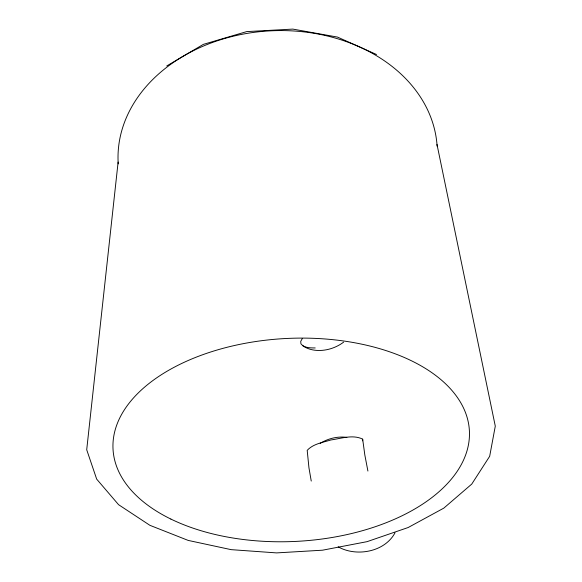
<?xml version="1.0" encoding="UTF-8"?>
<svg xmlns="http://www.w3.org/2000/svg" width="582" height="582" viewBox="0 0 582 582"><rect width="100%" height="100%" fill="white"/><g stroke="black" fill="none" stroke-linecap="round" stroke-linejoin="round"><path stroke-width="0.87" d="M362.651 440.836L362.666 439.141C352.932 434.303 341.103 438.515 330.896 439.963C322.784 442.473 313.174 443.826 307.194 450.366L308.947 467.783L311.246 481.067M118.117 162.072L86.711 449.762L96.677 479.124L118.561 504.674L149.887 525.313L188.19 540.416L231.127 549.648L276.581 552.9L322.537 550.194L367.06 541.66L408.186 527.51L443.826 508.115L471.762 484.071L489.673 456.288L495.289 426.133L436.987 144.423M395.011 532.799C384.782 552.056 356.351 557.149 338.178 546.818M302.262 338.651L300.727 341.372L300.916 343.802C304.211 348.058 310.301 347.905 315.204 347.949M166.743 65.955L203.365 44.363L246.695 31.603L292.841 29.1L337.465 37.073L376.532 54.519M367.911 471.056L364.827 454.986L362.666 439.141M118.219 163.877A159.708 124.344 -2.3 0 1 269.524 30.897A159.708 124.344 -2.3 0 1 437.126 146.22M343.656 342.121A31.399 23.215 -21.7 0 1 302.807 345.788M320.195 443.368A35.153 29.078 -25.4 0 1 346.85 437.395M170.846 519.049A178.427 101.574 -2.9 0 0 465.287 455.895A178.427 101.574 -2.9 0 0 237.558 344.828A178.427 101.574 -2.9 0 0 170.846 519.049"/></g></svg>
